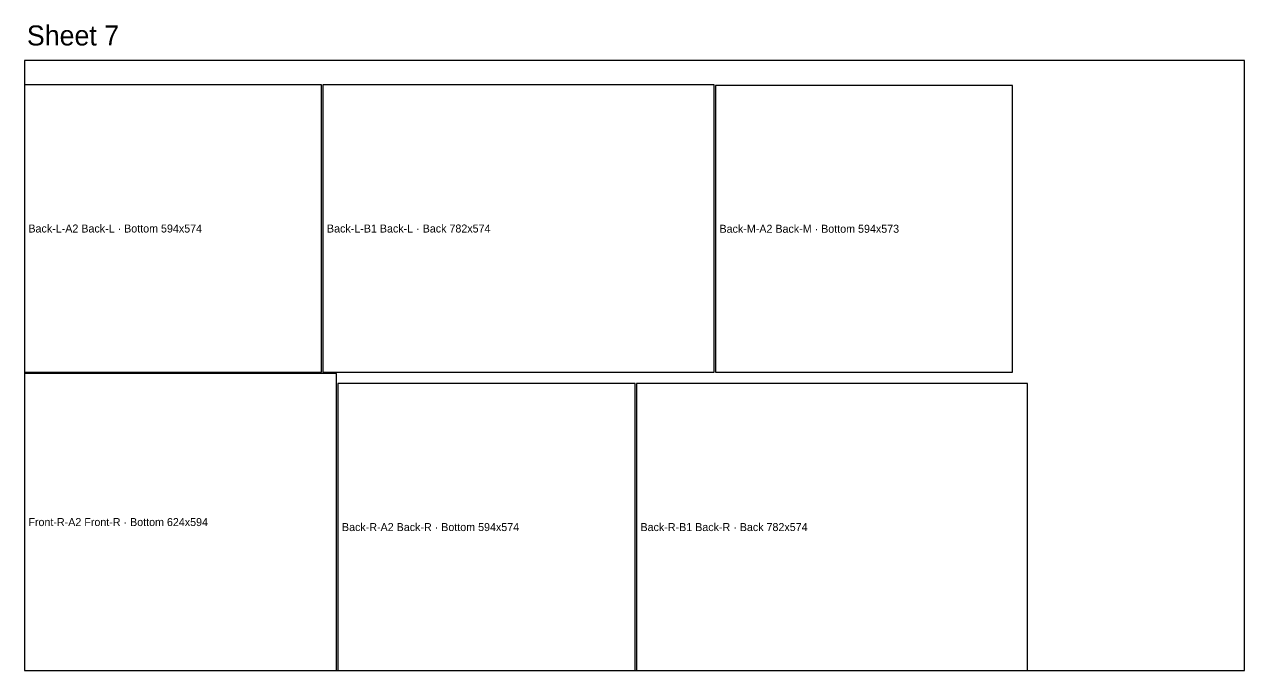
# Model space of a CAD drawing. Header units: metres. Extents: x 0 to 36760, y 0 to 1292.
# Drawn here: x 15840 to 18280, y 0 to 1292 of the extents above; entities that cross this region are included whole.
import ezdxf

# ---------------------------------------------------------------- set-up
doc = ezdxf.new("R2010")
doc.units = ezdxf.units.M
for name, color, linetype in [('LABEL', 7, 'CONTINUOUS'), ('PANEL', 7, 'CONTINUOUS'), ('SHEET', 7, 'CONTINUOUS')]:
    doc.layers.add(name, color=color, linetype=linetype)

msp = doc.modelspace()

# ---------------------------------------------------------------- linework, layer by layer
at = {"layer": 'PANEL'}
for p, q in [((16434, 1171), (15840, 1171)), ((15840, 1171), (15840, 597)), ((16434, 597), (16434, 1171)), ((17219, 1171), (16437, 1171)), ((16437, 1171), (16437, 597)), ((17219, 597), (17219, 1171)), ((17816, 1170), (17222, 1170)), ((17222, 1170), (17222, 597)), ((17816, 597), (17816, 1170)), ((15840, 597), (16434, 597)), ((16464, 594), (15840, 594)), ((15840, 594), (15840, 0)), ((16437, 597), (17219, 597)), ((16464, 0), (16464, 594)), ((17222, 597), (17816, 597)), ((17061, 574), (16467, 574)), ((16467, 574), (16467, 0)), ((17061, 0), (17061, 574)), ((17846, 574), (17064, 574)), ((17064, 574), (17064, 0)), ((17846, 0), (17846, 574)), ((15840, 0), (16464, 0)), ((16467, 0), (17061, 0)), ((17064, 0), (17846, 0))]:
    msp.add_line(p, q, dxfattribs=at)
at = {"layer": 'SHEET'}
for p, q in [((18280, 1220), (15840, 1220)), ((15840, 1220), (15840, 0)), ((18280, 0), (18280, 1220)), ((15840, 0), (18280, 0))]:
    msp.add_line(p, q, dxfattribs=at)

# ---------------------------------------------------------------- texts
at = {"layer": 'LABEL'}
for s, p in [('Back-L-A2 Back-L · Bottom 594x574', (15848, 876)), ('Back-L-B1 Back-L · Back 782x574', (16445, 876)), ('Back-M-A2 Back-M · Bottom 594x573', (17230, 875.5)), ('Front-R-A2 Front-R · Bottom 624x594', (15848, 289)), ('Back-R-A2 Back-R · Bottom 594x574', (16475, 279)), ('Back-R-B1 Back-R · Back 782x574', (17072, 279))]:
    msp.add_text(s, height=16, dxfattribs=at).set_placement(p)
at = {"layer": 'SHEET'}
msp.add_text('Sheet 7', height=40, dxfattribs=at).set_placement((15845, 1250))

doc.saveas('drawing.dxf')
